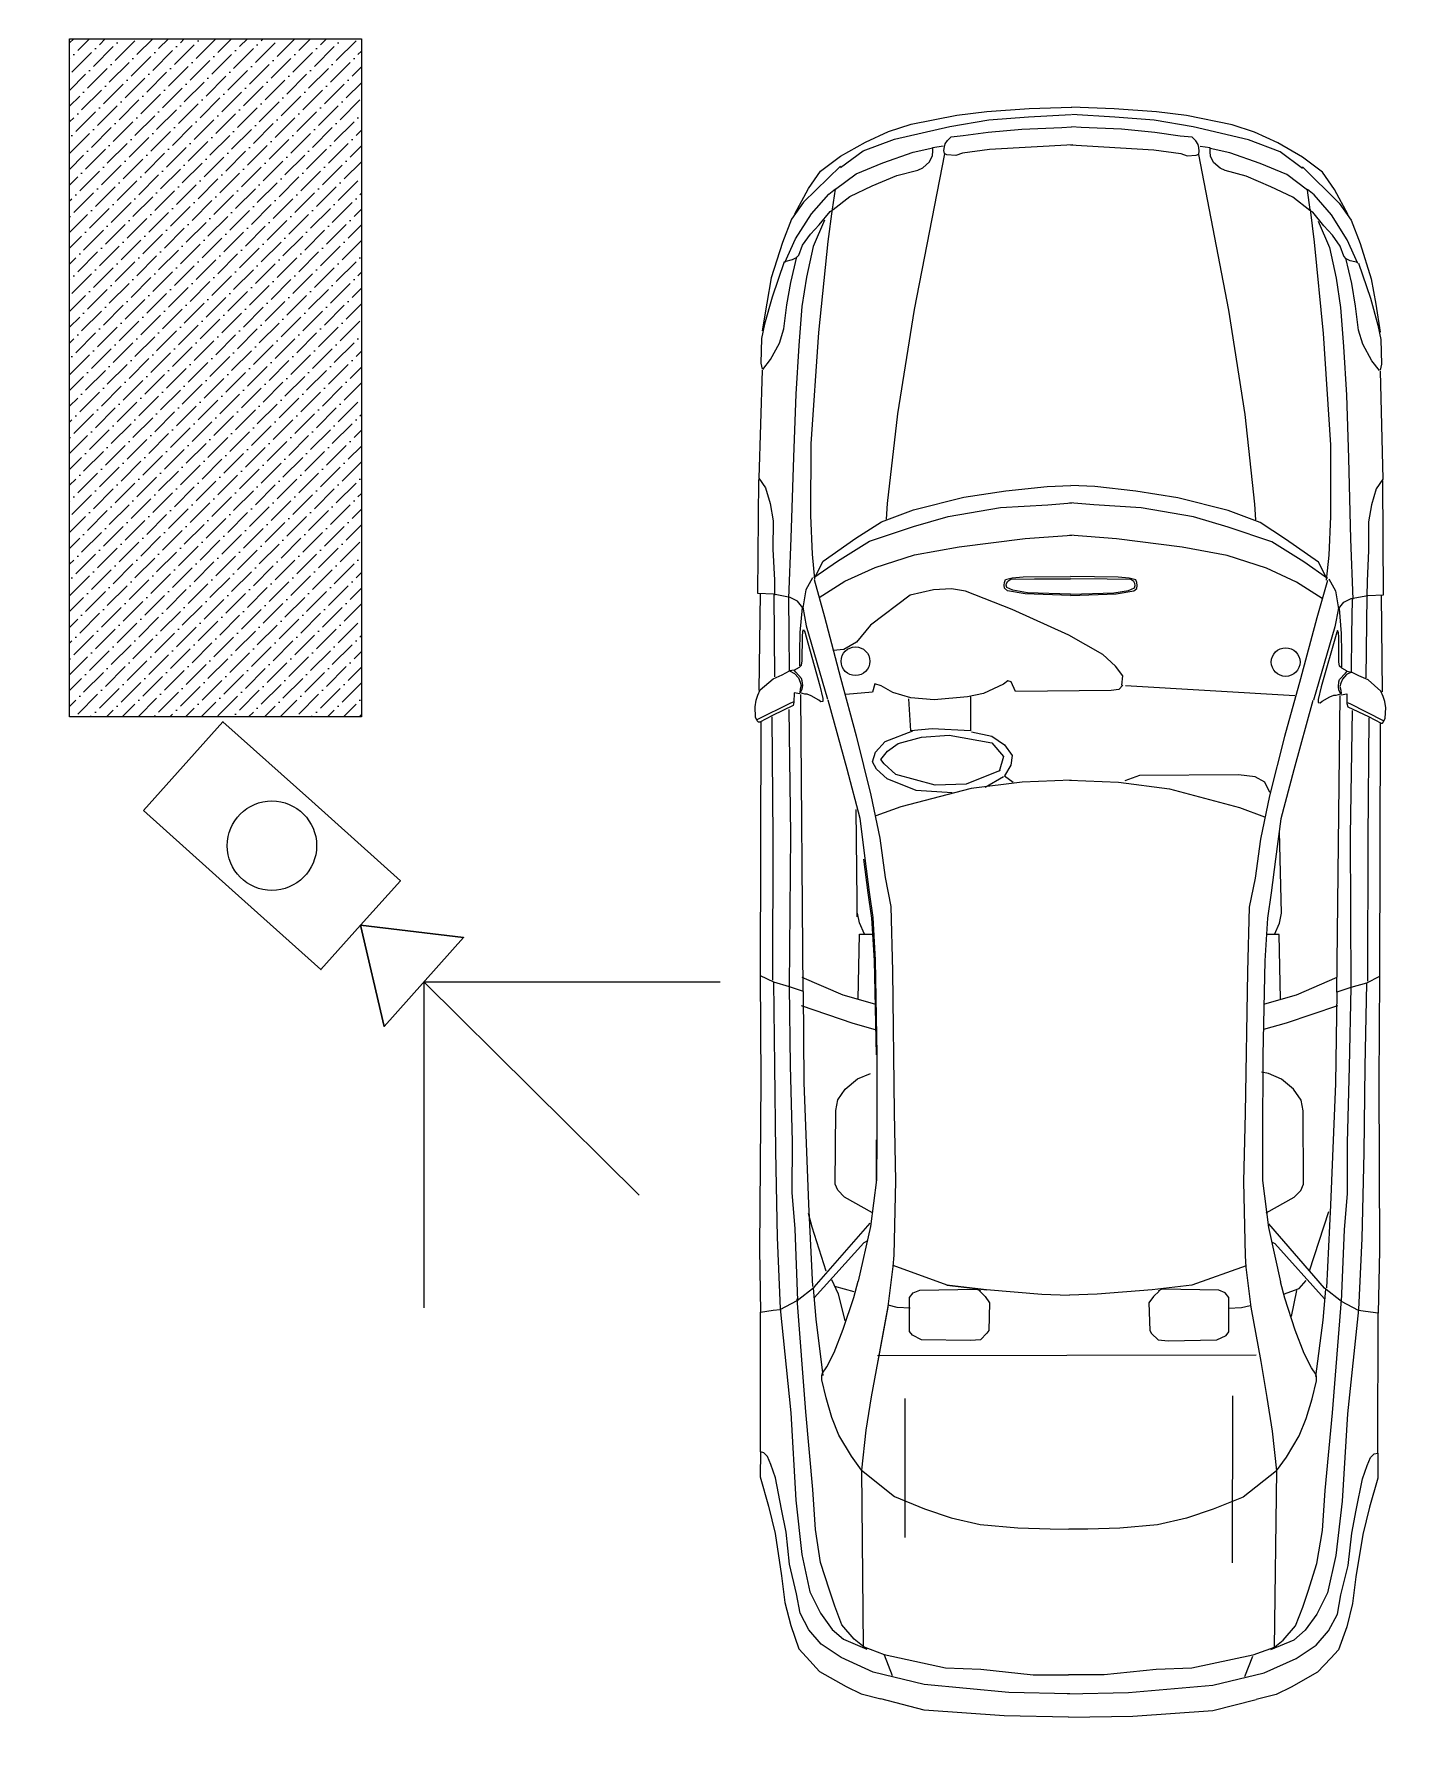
# Model space of a CAD drawing. Header units: millimetres. Extents: x 10193 to 57833, y 9963 to 44360.
# Drawn here: x 26200 to 30108, y 32694 to 37570 of the extents above; entities that cross this region are included whole.
import ezdxf

# ---------------------------------------------------------------- set-up
doc = ezdxf.new("R2010")
doc.units = ezdxf.units.MM
doc.set_wipeout_variables(frame=1)
for name, color, linetype in [('free-dwg.com', 7, 'Continuous'), ('Камеры', 7, 'Continuous'), ('Стены', 7, 'Continuous')]:
    doc.layers.add(name, color=color, linetype=linetype)

# ---------------------------------------------------------------- blocks, each defined once
blk = doc.blocks.new('видеокамера с поворотным устройством')
blk.add_wipeout([(0, 2), (8, 2), (8, -2), (0, -2)])
at = {"color": 0, "lineweight": 20}
blk.add_circle((4, 0), 1.5, dxfattribs=at)
blk.add_wipeout([(8, 0), (10.849, 2), (10.849, -2)])
at = {"color": 0, "lineweight": 30}
blk.add_lwpolyline([(0, -2), (0, 0), (0, 2), (4, 2), (8, 2), (8, 0), (8, -2), (4, -2)], close=True, dxfattribs=at)
blk.add_lwpolyline([(8, 0), (10.849, -2), (10.849, 2), (8, 0)], dxfattribs=at)

msp = doc.modelspace()

# ---------------------------------------------------------------- hatches: boundary and pattern name
at = {"layer": 'Стены'}
h = msp.add_hatch(dxfattribs=at)
h.set_pattern_fill('ANSI32', color=256, scale=10)
h.paths.add_polyline_path([(57833.4, 42702.7), (10593.4, 42702.7), (10593.4, 9962.7), (26833.4, 9962.7), (26833.4, 14962.7), (57833.4, 14962.7)])
h.paths.add_polyline_path([(10713.4, 42582.7), (57713.4, 42582.7), (57713.4, 15082.7), (26713.4, 15082.7), (26713.4, 10082.7), (10713.4, 10082.7)], flags=16)
h.paths.add_polyline_path([(10963.4, 42332.7), (57463.4, 42332.7), (57463.4, 15332.7), (26463.4, 15332.7), (26463.4, 10332.7), (10963.4, 10332.7)], flags=0)
h.paths.add_polyline_path([(57463.4, 42332.7), (10963.4, 42332.7), (10963.4, 10332.7), (26463.4, 10332.7), (26463.4, 15332.7), (57463.4, 15332.7)], flags=0)
h = msp.add_hatch(dxfattribs=at)
h.set_pattern_fill('ANSI36', color=256, scale=10)
h.paths.add_polyline_path([(57713.4, 42582.7), (10713.4, 42582.7), (10713.4, 10082.7), (26713.4, 10082.7), (26713.4, 15082.7), (57713.4, 15082.7)])
h.paths.add_polyline_path([(10963.4, 42332.7), (57463.4, 42332.7), (57463.4, 15332.7), (26463.4, 15332.7), (26463.4, 10332.7), (10963.4, 10332.7)], flags=16)
at = {"layer": 'Стены', "true_color": 0xffffff}
h = msp.add_hatch(dxfattribs=at)
h.set_pattern_fill('ANSI36', scale=10)
h.set_pattern_definition([(45, (-90, 12547.318), (16.83798, 61.73926), [79.375, -15.875, 0, -15.875])])
h.paths.add_polyline_path([(27130, 37557.3), (26300, 37557.3), (26300, 35630), (27130, 35630)])

# ---------------------------------------------------------------- linework, layer by layer
at = {"layer": 'free-dwg.com'}
for p, q in [((28908.2, 37350.6), (29028.9, 37358.9)), ((29028.9, 37358.9), (29149.9, 37363.1)), ((29270.4, 37358.4), (29149.4, 37363.1)), ((29391.1, 37349.6), (29270.4, 37358.4)), ((28629.1, 37293.6), (28693, 37314.7)), ((28646.1, 37272.2), (28803.7, 37308.1)), ((28693, 37314.7), (28823, 37340.1)), ((28803.7, 37308.1), (28914.5, 37327.1)), ((28823, 37340.1), (28908.2, 37350.6)), ((28914.5, 37327.1), (29026.7, 37335.4)), ((29007.9, 37300.5), (29122.1, 37305.4)), ((29026.7, 37335.4), (29148.5, 37342.5)), ((29122.1, 37305.4), (29149.4, 37307)), ((29176.9, 37305.3), (29149.6, 37307)), ((29272.4, 37334.9), (29150.6, 37342.5)), ((29291.1, 37299.9), (29176.9, 37305.3)), ((29384.6, 37326.2), (29272.4, 37334.9)), ((29495.3, 37306.8), (29384.6, 37326.2)), ((29476.2, 37338.8), (29391.1, 37349.6)), ((29606.1, 37313), (29476.2, 37338.8)), ((29652.8, 37270.3), (29495.3, 37306.8)), ((29669.9, 37291.6), (29606.1, 37313)), ((28492.7, 37223.5), (28563, 37263.8)), ((28556.6, 37238.3), (28646.1, 37272.2)), ((28563, 37263.8), (28629.1, 37293.6)), ((28787.8, 37249.7), (28789.6, 37258.2)), ((28789.6, 37258.2), (28796.4, 37268.4)), ((28796.4, 37268.4), (28806.7, 37278.7)), ((28806.7, 37278.7), (28840.8, 37282)), ((28840.8, 37282), (28912.4, 37292.1)), ((28912.4, 37292.1), (29007.9, 37300.5)), ((29152.7, 37255.8), (28915.7, 37242.6)), ((29146.1, 37255.8), (29383.1, 37241.7)), ((29386.6, 37291.2), (29291.1, 37299.9)), ((29458.2, 37280.8), (29386.6, 37291.2)), ((29492.3, 37277.3), (29458.2, 37280.8)), ((29502.5, 37267.1), (29492.3, 37277.3)), ((29509.3, 37256.8), (29502.5, 37267.1)), ((29511, 37248.3), (29509.3, 37256.8)), ((29742.2, 37236), (29652.8, 37270.3)), ((29735.9, 37261.6), (29669.9, 37291.6)), ((29806, 37221), (29735.9, 37261.6)), ((28435.1, 37181), (28492.7, 37223.5)), ((28492.6, 37191.5), (28556.6, 37238.3)), ((28612.7, 37204.9), (28699.1, 37234.9)), ((28699.1, 37234.9), (28755.4, 37247.1)), ((28788, 37229.8), (28701.4, 36787.6)), ((28726.5, 37190.9), (28745.7, 37207.4)), ((28745.7, 37207.4), (28753.9, 37225.2)), ((28753.9, 37225.2), (28755.3, 37237.5)), ((28755.3, 37237.5), (28755.4, 37248.5)), ((28755.4, 37248.5), (28784.2, 37252.6)), ((28786.1, 37239.5), (28787.8, 37249.7)), ((28787.8, 37230.9), (28786.1, 37239.5)), ((28794.6, 37227.5), (28787.8, 37230.9)), ((28820.2, 37225.7), (28794.6, 37227.5)), ((28839, 37232.5), (28820.2, 37225.7)), ((28915.7, 37242.6), (28839, 37232.5)), ((29383.1, 37241.7), (29459.8, 37231.3)), ((29459.8, 37231.3), (29478.5, 37224.5)), ((29478.5, 37224.5), (29504.1, 37226.1)), ((29504.1, 37226.1), (29510.9, 37229.5)), ((29510.7, 37228.4), (29595.7, 36785.9)), ((29510.9, 37229.5), (29512.7, 37238.1)), ((29512.7, 37238.1), (29511, 37248.3)), ((29543.5, 37247), (29514.7, 37251.2)), ((29543.4, 37236), (29543.5, 37247)), ((29544.8, 37223.7), (29543.4, 37236)), ((29599.6, 37233.2), (29543.5, 37245.6)), ((29553, 37205.8), (29544.8, 37223.7)), ((29572.1, 37189.3), (29553, 37205.8)), ((29685.9, 37202.8), (29599.6, 37233.2)), ((29806, 37189), (29742.2, 37236)), ((29863.5, 37178.2), (29806, 37221)), ((28492.2, 37195.4), (28387.6, 37093.3)), ((28400.9, 37132), (28435.1, 37181)), ((28478.2, 37129.7), (28537.3, 37173.5)), ((28537.3, 37173.5), (28612.7, 37204.9)), ((28582.4, 37139.1), (28652.4, 37169.1)), ((28652.4, 37169.1), (28712.7, 37184.1)), ((28712.7, 37184.1), (28726.5, 37190.9)), ((29585.8, 37182.4), (29572.1, 37189.3)), ((29646.1, 37167.2), (29585.8, 37182.4)), ((29716, 37136.9), (29646.1, 37167.2)), ((29761.3, 37171.1), (29685.9, 37202.8)), ((29820.1, 37127.1), (29761.3, 37171.1)), ((29806.5, 37192.9), (29910.6, 37090.4)), ((29897.4, 37129.1), (29863.5, 37178.2)), ((28362.5, 37059.6), (28400.9, 37132)), ((28409.6, 37059.8), (28459, 37116)), ((28459, 37116), (28478.2, 37131.1)), ((28469.9, 37073.4), (28478.2, 37129.7)), ((28471.3, 37072.1), (28519.3, 37109)), ((28519.3, 37109), (28582.4, 37139.1)), ((29779, 37106.6), (29716, 37136.9)), ((29839.3, 37113.3), (29820.1, 37128.5)), ((29828.3, 37070.8), (29820.1, 37127.1)), ((29888.5, 37057), (29839.3, 37113.3)), ((29935.6, 37056.6), (29897.4, 37129.1)), ((28387.6, 37093.3), (28353.5, 37044.4)), ((28364.2, 36988.6), (28409.6, 37059.8)), ((28431.4, 37028.2), (28463, 37066.6)), ((28457.1, 36981.5), (28469.2, 37074.2)), ((28463, 37066.6), (28471.3, 37072.1)), ((29826.9, 37069.5), (29779, 37106.6)), ((29835.1, 37064), (29826.9, 37069.5)), ((29840.7, 36978.8), (29829, 37071.6)), ((29866.5, 37025.5), (29835.1, 37064)), ((29910.6, 37090.4), (29944.6, 37041.3)), ((28353.5, 37044.4), (28327.8, 36978.4)), ((28406.7, 37002.2), (28431.4, 37028.2)), ((28447, 37041.4), (28414.9, 36966.8)), ((29851, 37038.7), (29882.8, 36964)), ((29891.2, 36999.4), (29866.5, 37025.5)), ((29933.6, 36985.6), (29888.5, 37057)), ((29944.6, 37041.3), (29970, 36975.2)), ((28327.8, 36978.4), (28295.6, 36878.2)), ((28333.9, 36921.4), (28364.2, 36988.6)), ((28373.7, 36941.9), (28384.7, 36970.7)), ((28384.7, 36970.7), (28406.7, 37002.2)), ((28414.9, 36966.8), (28395.6, 36879.5)), ((28430.5, 36722.4), (28457.1, 36981.5)), ((29866.3, 36719.7), (29840.7, 36978.8)), ((29882.8, 36964), (29901.8, 36876.6)), ((29913, 36967.8), (29891.2, 36999.4)), ((29924, 36938.9), (29913, 36967.8)), ((29963.7, 36918.3), (29933.6, 36985.6)), ((29970, 36975.2), (30001.8, 36875)), ((28331.9, 36922.9), (28297.7, 36822.8)), ((28333.9, 36924.1), (28355.8, 36929.6)), ((28350.8, 36864.7), (28368, 36937.1)), ((28355.8, 36929.6), (28366.8, 36935.1)), ((28366.8, 36935.1), (28373.7, 36941.9)), ((29930.8, 36932.1), (29924, 36938.9)), ((29946.5, 36861.6), (29929.6, 36934.1)), ((29941.8, 36926.5), (29930.8, 36932.1)), ((29963.7, 36921), (29941.8, 36926.5)), ((29965.6, 36919.8), (29999.5, 36819.6)), ((28295.6, 36878.2), (28282.7, 36805.8)), ((28340.1, 36800.7), (28350.8, 36864.7)), ((28395.6, 36879.5), (28382.6, 36796.4)), ((29901.8, 36876.6), (29914.4, 36793.5)), ((30001.8, 36875), (30014.4, 36802.5)), ((28297.7, 36822.8), (28276.2, 36746.1)), ((29957, 36797.6), (29946.5, 36861.6)), ((29999.5, 36819.6), (30020.7, 36742.8)), ((28282.7, 36805.8), (28269.8, 36727)), ((28331.4, 36732.6), (28340.1, 36800.7)), ((28382.6, 36796.4), (28373.9, 36685.6)), ((28701.4, 36787.6), (28654, 36491.1)), ((29595.7, 36785.9), (29641.9, 36489.2)), ((29914.4, 36793.5), (29922.7, 36682.6)), ((29965.4, 36729.4), (29957, 36797.6)), ((30014.4, 36802.5), (30027, 36723.6)), ((28276.2, 36746.1), (28267.6, 36705.7)), ((28318.6, 36692.1), (28331.4, 36732.6)), ((28408.5, 36406.3), (28430.5, 36722.4)), ((29887.1, 36403.4), (29866.3, 36719.7)), ((29978.1, 36688.9), (29965.4, 36729.4)), ((30020.7, 36742.8), (30029.1, 36702.3)), ((28267.6, 36705.7), (28265.4, 36635.3)), ((28292.9, 36645.2), (28318.6, 36692.1)), ((28373.9, 36685.6), (28365.1, 36547.1)), ((29922.7, 36682.6), (29931, 36544.1)), ((30003.6, 36642), (29978.1, 36688.9)), ((30029.1, 36702.3), (30031.1, 36631.9)), ((28265.4, 36635.3), (28269.6, 36618.3)), ((28271.6, 36617.6), (28292.9, 36645.2)), ((30024.8, 36614.2), (30003.6, 36642)), ((30031.1, 36631.9), (30026.8, 36614.9)), ((28269.4, 36615.5), (28260.3, 36308.5)), ((30027, 36612.1), (30034.9, 36305.1)), ((28365.1, 36547.1), (28358.4, 36368)), ((29931, 36544.1), (29937, 36365)), ((28654, 36491.1), (28624.9, 36236.2)), ((29641.9, 36489.2), (29670, 36234.2)), ((28408.1, 36201.8), (28408.5, 36406.3)), ((29886.7, 36199), (29887.1, 36403.4)), ((28358.4, 36368), (28351.6, 36137.9)), ((29937, 36365), (29943, 36134.8)), ((28257.6, 35980.3), (28260.3, 36304.3)), ((28260.3, 36308.5), (28279.4, 36280.8)), ((28279.4, 36280.8), (28292.1, 36236)), ((28962.9, 36272), (29079.9, 36284.8)), ((29079.9, 36284.8), (29147.5, 36287.2)), ((29215.2, 36284.5), (29147.6, 36287.2)), ((29332.1, 36271.3), (29215.2, 36284.5)), ((30034.9, 36305.1), (30015.7, 36277.5)), ((30036.4, 35976.9), (30034.9, 36300.9)), ((28292.1, 36236), (28300.5, 36187)), ((28624.9, 36236.2), (28622.3, 36192)), ((28700.3, 36217.8), (28843.3, 36254)), ((28843.3, 36254), (28962.9, 36272)), ((28947.2, 36225.2), (29082.4, 36232.7)), ((29082.4, 36232.7), (29150, 36237.8)), ((29212.5, 36232.5), (29144.9, 36237.8)), ((29347.6, 36224.4), (29212.5, 36232.5)), ((29451.7, 36252.8), (29332.1, 36271.3)), ((29594.6, 36216.1), (29451.7, 36252.8)), ((29670, 36234.2), (29672.5, 36190)), ((30002.8, 36232.7), (29994.2, 36183.7)), ((30015.7, 36277.5), (30002.8, 36232.7)), ((28300.5, 36187), (28300.4, 36106)), ((28412.7, 36092.4), (28408.1, 36201.8)), ((28536.4, 36137.5), (28609.2, 36184.2)), ((28609.2, 36184.2), (28700.3, 36217.8)), ((28700.2, 36171), (28799, 36199.4)), ((28799, 36199.4), (28947.2, 36225.2)), ((29495.8, 36198.1), (29347.6, 36224.4)), ((29594.5, 36169.3), (29495.8, 36198.1)), ((29685.5, 36182.1), (29594.6, 36216.1)), ((29758.2, 36135.2), (29685.5, 36182.1)), ((29881.7, 36089.6), (29886.7, 36199)), ((29994.2, 36183.7), (29994, 36102.7)), ((28351.6, 36137.9), (28344.8, 35967.4)), ((28442.7, 36072.6), (28536.4, 36137.5)), ((28575.3, 36129.6), (28700.2, 36171)), ((28830.1, 36113.5), (29017.3, 36136.6)), ((29017.3, 36136.6), (29149.9, 36146.7)), ((29277.3, 36136.1), (29144.7, 36146.7)), ((29464.4, 36112.3), (29277.3, 36136.1)), ((29719.2, 36127.4), (29594.5, 36169.3)), ((29851.6, 36069.9), (29758.2, 36135.2)), ((29943, 36134.8), (29949, 35964.3)), ((28300.4, 36106), (28304.5, 36018.6)), ((28419.7, 36021.1), (28412.7, 36092.4)), ((28484.3, 36072.6), (28575.3, 36129.6)), ((28590.8, 36054.1), (28702.6, 36090.3)), ((28702.6, 36090.3), (28830.1, 36113.5)), ((29591.7, 36088.6), (29464.4, 36112.3)), ((29703.4, 36052), (29591.7, 36088.6)), ((29810, 36070), (29719.2, 36127.4)), ((29874.4, 36018.3), (29881.7, 36089.6)), ((29994, 36102.7), (29989.6, 36015.4)), ((28416.6, 36025.9), (28484.3, 36072.6)), ((28419.2, 36025.8), (28442.7, 36072.6)), ((28504.9, 36015.3), (28590.8, 36054.1)), ((29789.1, 36012.8), (29703.4, 36052)), ((29877.5, 36023), (29810, 36070)), ((29874.9, 36023), (29851.6, 36069.9)), ((28304.5, 36018.6), (28304.4, 35976)), ((28393.9, 35990.7), (28385.3, 35939.6)), ((28413.1, 36024.8), (28393.9, 35990.7)), ((28417.1, 36020.4), (28447.2, 35914.3)), ((28432.1, 35968.6), (28504.9, 36015.3)), ((28756.8, 35990.4), (28690.1, 35975.4)), ((28808.3, 35993.3), (28756.8, 35990.4)), ((28847.7, 35987.2), (28808.3, 35993.3)), ((28980.9, 35935.4), (28847.7, 35987.2)), ((28958, 36003.8), (28958.9, 36012)), ((28958.9, 35995.6), (28958, 36003.8)), ((28958.9, 36012), (28961.7, 36020.2)), ((28967.1, 35988.3), (28958.9, 35995.6)), ((28961.7, 36020.2), (28980.8, 36024.8)), ((28963.4, 36003.8), (28964.4, 36009.3)), ((28965.3, 35997.4), (28963.4, 36003.8)), ((28964.4, 36009.3), (28968, 36015.7)), ((28982.6, 35990.1), (28965.3, 35997.4)), ((29017.2, 35979.9), (28967.1, 35988.3)), ((28968, 36015.7), (28976.3, 36021.1)), ((28976.3, 36021.1), (29043.8, 36021.9)), ((28980.8, 36024.8), (29011.9, 36027.5)), ((29024.5, 35982.7), (28982.6, 35990.1)), ((29011.9, 36027.5), (29146.9, 36029)), ((29043.8, 36021.9), (29146.9, 36022.6)), ((29282.3, 36026.9), (29147.2, 36029)), ((29250.3, 36021.5), (29147.2, 36022.6)), ((29317.9, 36020.5), (29250.3, 36021.5)), ((29269.4, 35982.2), (29311.4, 35989.4)), ((29276.7, 35979.4), (29326.9, 35987.6)), ((29313.3, 36024.1), (29282.3, 36026.9)), ((29311.4, 35989.4), (29328.8, 35996.7)), ((29332.5, 36019.5), (29313.3, 36024.1)), ((29326.1, 36015), (29317.9, 36020.5)), ((29329.7, 36008.6), (29326.1, 36015)), ((29326.9, 35987.6), (29335.1, 35994.9)), ((29328.8, 35996.7), (29330.6, 36003.1)), ((29330.6, 36003.1), (29329.7, 36008.6)), ((29335.2, 36011.3), (29332.5, 36019.5)), ((29335.1, 35994.9), (29336.1, 36003.1)), ((29336.1, 36003.1), (29335.2, 36011.3)), ((29861.8, 35965.8), (29789.1, 36012.8)), ((29877, 36017.6), (29846.5, 35911.6)), ((29881, 36022), (29900.1, 35987.8)), ((29900.1, 35987.8), (29908.5, 35936.6)), ((29989.6, 36015.4), (29989.5, 35972.7)), ((28302.3, 35978.1), (28257.6, 35980.3)), ((28263.7, 35980.3), (28260.5, 35704.3)), ((28349.1, 35969.5), (28302.3, 35978.1)), ((28305.7, 35744), (28303.5, 35977.5)), ((28346.7, 35866.9), (28345.9, 35967.9)), ((28370.4, 35958.8), (28349.1, 35969.5)), ((28385.3, 35939.6), (28370.4, 35958.8)), ((28383.2, 35940.6), (28377, 35869.9)), ((28385.2, 35941.6), (28395.2, 35889)), ((28690.1, 35975.4), (28577.8, 35890.7)), ((29146.8, 35975.1), (29017.2, 35979.9)), ((29146.8, 35978.8), (29024.5, 35982.7)), ((29147.1, 35978.8), (29269.4, 35982.2)), ((29147.1, 35975.1), (29276.7, 35979.4)), ((29908.6, 35938.6), (29898.4, 35886.1)), ((29908.5, 35936.6), (29923.5, 35955.8)), ((29910.6, 35937.6), (29916.5, 35866.9)), ((29923.5, 35955.8), (29944.8, 35966.4)), ((29944.8, 35966.4), (29991.7, 35974.9)), ((29946.8, 35863.8), (29948, 35964.8)), ((29987.3, 35740.8), (29990.4, 35974.3)), ((29991.7, 35974.9), (30036.4, 35976.9)), ((30030.2, 35976.9), (30032.3, 35700.9)), ((28395.2, 35889), (28455.3, 35679.9)), ((28447.2, 35914.3), (28492.3, 35740.9)), ((28577.8, 35890.7), (28538.3, 35842.2)), ((29141.4, 35862.3), (28980.9, 35935.4)), ((29846.5, 35911.6), (29800.8, 35738.3)), ((28347.5, 35760.9), (28346.7, 35866.9)), ((28377, 35869.9), (28375.9, 35814.3)), ((28383.8, 35789.5), (28383.9, 35858.6)), ((28383.9, 35858.6), (28385.1, 35872.7)), ((28385.1, 35872.7), (28387.4, 35878.5)), ((28387.4, 35878.5), (28389.8, 35872.7)), ((28389.8, 35873.9), (28434, 35717.9)), ((28538.3, 35842.2), (28501.9, 35821.1)), ((29238.2, 35807.5), (29141.4, 35862.3)), ((29898.4, 35886.1), (29837.5, 35677.2)), ((29903.8, 35870.9), (29859, 35715.1)), ((29906.1, 35875.6), (29903.8, 35869.8)), ((29908.4, 35869.8), (29906.1, 35875.6)), ((29909.6, 35855.7), (29908.4, 35869.8)), ((29909.5, 35786.5), (29909.6, 35855.7)), ((29916.5, 35866.9), (29917.4, 35811.4)), ((29945.6, 35757.8), (29946.8, 35863.8)), ((28375.9, 35814.3), (28375.8, 35775)), ((28501.9, 35821.1), (28471.6, 35818.1)), ((29274.5, 35774.1), (29238.2, 35807.5)), ((29917.4, 35811.4), (29917.4, 35772)), ((28300.5, 35738.1), (28326.3, 35749.7)), ((28326.3, 35749.7), (28347.4, 35760.2)), ((28360.3, 35762.6), (28347.4, 35760.2)), ((28347.4, 35760.2), (28361.4, 35753.2)), ((28360.3, 35762.6), (28375.5, 35770.7)), ((28365, 35756.7), (28360.3, 35762.6)), ((28361.4, 35753.2), (28373.1, 35740.3)), ((28381.3, 35739.1), (28365, 35756.7)), ((28375.5, 35770.7), (28381.4, 35776.6)), ((28381.4, 35776.6), (28383.8, 35789.5)), ((29295.7, 35746.7), (29274.5, 35774.1)), ((29292.6, 35719.4), (29295.7, 35746.7)), ((29911.8, 35773.6), (29909.5, 35786.5)), ((29911.7, 35736.1), (29928.1, 35753.7)), ((29917.6, 35767.8), (29911.8, 35773.6)), ((29932.8, 35759.5), (29917.6, 35767.8)), ((29931.6, 35750.2), (29919.9, 35737.3)), ((29928.1, 35753.7), (29932.8, 35759.5)), ((29945.7, 35757.2), (29931.6, 35750.2)), ((29932.8, 35759.5), (29945.7, 35757.2)), ((29966.8, 35746.6), (29945.7, 35757.2)), ((29992.5, 35734.8), (29966.8, 35746.6)), ((28257.1, 35691.3), (28264.1, 35706.5)), ((28264.1, 35706.5), (28300.5, 35738.1)), ((28360.2, 35698.1), (28360.1, 35671.1)), ((28376.5, 35695.7), (28360.2, 35698.1)), ((28373.1, 35740.3), (28377.8, 35728.5)), ((28377.7, 35708.6), (28376.6, 35699.2)), ((28376.6, 35699.2), (28377.7, 35696.9)), ((28380.1, 35719.1), (28377.7, 35708.6)), ((28377.7, 35698.1), (28383.6, 35708.6)), ((28390.6, 35694.5), (28377.7, 35698.1)), ((28377.8, 35728.5), (28380.1, 35719.1)), ((28386.1, 34849.7), (28379.8, 35693.5)), ((28383.6, 35732), (28381.3, 35739.1)), ((28384.8, 35719.1), (28383.6, 35732)), ((28383.6, 35708.6), (28384.8, 35719.1)), ((28397.6, 35694.5), (28390.6, 35694.5)), ((28409.3, 35689.8), (28397.6, 35694.5)), ((28434, 35717.9), (28442.1, 35681.5)), ((28492.3, 35740.9), (28537.3, 35575.8)), ((28583.5, 35699.6), (28507.8, 35693.7)), ((28589.6, 35723.8), (28583.5, 35699.6)), ((28607.8, 35717.7), (28589.6, 35723.8)), ((28641.1, 35699.5), (28607.8, 35717.7)), ((28692.6, 35684.2), (28641.1, 35699.5)), ((28898.6, 35695.9), (28853.2, 35686.9)), ((28956.3, 35723.1), (28898.6, 35695.9)), ((28968.4, 35732.2), (28956.3, 35723.1)), ((28977.5, 35729.2), (28968.4, 35732.2)), ((28989.6, 35701.8), (28977.5, 35729.2)), ((29262.3, 35704.3), (28989.6, 35701.8)), ((29283.5, 35707.3), (29262.3, 35704.3)), ((29295.6, 35719.4), (29283.5, 35707.3)), ((29784.1, 35690), (29303, 35717.6)), ((29800.8, 35738.3), (29755, 35573.5)), ((29859, 35715.1), (29850.7, 35678.8)), ((29902.2, 35691.6), (29915.1, 35695.1)), ((29908.1, 35716.2), (29909.3, 35729.1)), ((29909.3, 35705.7), (29908.1, 35716.2)), ((29909.3, 35729.1), (29911.7, 35736.1)), ((29915.1, 35695.1), (29909.3, 35705.7)), ((29915.2, 35725.6), (29912.8, 35716.2)), ((29912.8, 35716.2), (29915.2, 35705.6)), ((29916.3, 35696.3), (29915.1, 35693.9)), ((29919.9, 35737.3), (29915.2, 35725.6)), ((29915.2, 35705.6), (29916.3, 35696.3)), ((29916.3, 35692.7), (29932.7, 35695.1)), ((29932.7, 35695.1), (29932.6, 35668.1)), ((30028.7, 35703.1), (29992.5, 35734.8)), ((30035.7, 35687.8), (30028.7, 35703.1)), ((28250, 35658.4), (28252.4, 35677.2)), ((28251.1, 35629.1), (28250, 35658.4)), ((28252.4, 35677.2), (28257.1, 35691.3)), ((28255.8, 35622.1), (28350.7, 35670)), ((28357.7, 35661.8), (28299.1, 35633.7)), ((28345.3, 35651.1), (28349.9, 35295.5)), ((28350.7, 35670), (28358.9, 35672.3)), ((28360.1, 35671.1), (28357.7, 35661.8)), ((28430.4, 35676.9), (28409.3, 35689.8)), ((28436.2, 35672.2), (28430.4, 35676.9)), ((28442.1, 35673.3), (28436.2, 35672.2)), ((28442.1, 35681.5), (28442.1, 35673.3)), ((28456.8, 35678.6), (28510.3, 35481.6)), ((28692.4, 35590.2), (28686.5, 35681.2)), ((28759.2, 35678), (28692.6, 35684.2)), ((28853.2, 35686.9), (28759.2, 35678)), ((28862.3, 35686.9), (28862.1, 35589.9)), ((29836, 35676), (29781.8, 35479.2)), ((29850.7, 35678.8), (29850.7, 35670.6)), ((29850.7, 35670.6), (29856.5, 35669.4)), ((29856.5, 35669.4), (29862.4, 35674.1)), ((29862.4, 35674.1), (29883.5, 35687)), ((29883.5, 35687), (29895.2, 35691.6)), ((29895.2, 35691.6), (29902.2, 35691.6)), ((29903.5, 34846.8), (29913, 35690.5)), ((29932.6, 35668.1), (29935, 35658.7)), ((29942, 35666.9), (29933.8, 35669.3)), ((29935, 35658.7), (29993.5, 35630.5)), ((29947.4, 35648), (29941.4, 35292.5)), ((30036.8, 35618.7), (29942, 35666.9)), ((30040.4, 35673.8), (30035.7, 35687.8)), ((30042.7, 35655), (30040.4, 35673.8)), ((30041.5, 35625.7), (30042.7, 35655)), ((28255.8, 35618.6), (28251.1, 35629.1)), ((28259.3, 35615.1), (28255.8, 35618.6)), ((28262.8, 35615.1), (28259.3, 35615.1)), ((28299.1, 35633.7), (28262.8, 35615.1)), ((28265.7, 35616.8), (28264.3, 34895)), ((28297.5, 35630), (28299.5, 35287.7)), ((28753, 35596.1), (28692.4, 35590.2)), ((28862.1, 35589.9), (28753, 35596.1)), ((29995.1, 35626.7), (29991.8, 35284.4)), ((29993.5, 35630.5), (30029.7, 35611.7)), ((30026.9, 35613.4), (30025.5, 34891.7)), ((30029.7, 35611.7), (30033.3, 35611.6)), ((30033.3, 35611.6), (30036.8, 35615.2)), ((30036.8, 35615.2), (30041.5, 35625.7)), ((28537.3, 35575.8), (28579.1, 35407.4)), ((28592.3, 35529.7), (28619.6, 35560)), ((28619.6, 35560), (28698.5, 35590.2)), ((28625.6, 35532.7), (28656, 35553.9)), ((28656, 35553.9), (28722.7, 35571.9)), ((28722.7, 35571.9), (28801.5, 35577.8)), ((28801.5, 35577.8), (28922.6, 35556.4)), ((28865.1, 35586.8), (28922.6, 35574.6)), ((28922.6, 35574.6), (28959, 35550.2)), ((28922.6, 35556.4), (28955.9, 35516.9)), ((28959, 35550.2), (28980.1, 35519.9)), ((29755, 35573.5), (29712.7, 35405.3)), ((28583.1, 35502.4), (28592.3, 35529.7)), ((28595.2, 35481.2), (28583.1, 35502.4)), ((28607.4, 35508.5), (28625.6, 35532.7)), ((28616.5, 35496.3), (28607.4, 35508.5)), ((28955.9, 35516.9), (28943.7, 35474.5)), ((28980.1, 35519.9), (28977, 35492.6)), ((28510.3, 35481.6), (28547, 35341.9)), ((28625.5, 35453.8), (28595.2, 35481.2)), ((28649.7, 35465.9), (28616.5, 35496.3)), ((28707.2, 35420.3), (28625.5, 35453.8)), ((28761.8, 35435.4), (28649.7, 35465.9)), ((28946.7, 35477.5), (28849.7, 35438.2)), ((28955.8, 35459.3), (28904.2, 35429)), ((28977, 35492.6), (28958.8, 35462.3)), ((28958.8, 35462.3), (28983, 35444)), ((29342.7, 35462.9), (29301.2, 35448.1)), ((29624.5, 35465.3), (29342.7, 35462.9)), ((29672, 35459.3), (29624.5, 35465.3)), ((29698.6, 35444.4), (29672, 35459.3)), ((29781.8, 35479.2), (29744.5, 35339.6)), ((28579.1, 35407.4), (28604, 35284.5)), ((28864.2, 35426.4), (28664.3, 35374.1)), ((28810.2, 35414.1), (28707.2, 35420.3)), ((28849.7, 35438.2), (28761.8, 35435.4)), ((29008.8, 35444.5), (28864.2, 35426.4)), ((29148.2, 35449.5), (29008.8, 35444.5)), ((29143.7, 35449.5), (29283.1, 35444)), ((29283.1, 35444), (29427.6, 35425.3)), ((29427.6, 35425.3), (29627.4, 35372.3)), ((29712.7, 35405.3), (29687.2, 35282.4)), ((29713.4, 35414.7), (29698.6, 35444.4)), ((28536.1, 35366.8), (28539.2, 35107.8)), ((28664.3, 35374.1), (28593.2, 35348)), ((29627.4, 35372.3), (29698.3, 35345.8)), ((28547, 35341.9), (28561.9, 35227.4)), ((29744.5, 35339.6), (29729.2, 35225.1)), ((29746.3, 35071.3), (29740.8, 35303.7)), ((28299.5, 35287.7), (28298.7, 34881.7)), ((28349.9, 35295.5), (28346.4, 34863.1)), ((28604, 35284.5), (28619, 35173.4)), ((29687.2, 35282.4), (29671.9, 35171.4)), ((29941.4, 35292.5), (29943.2, 34860)), ((29991.8, 35284.4), (29991, 34878.5)), ((28558.1, 35225.7), (28570, 35129.8)), ((28561.9, 35227.4), (28573.5, 35131.4)), ((29729.2, 35225.1), (29717.2, 35129.2)), ((28619, 35173.4), (28635.9, 35091.1)), ((29671.9, 35171.4), (29654.6, 35089.1)), ((28570, 35129.8), (28580.9, 35057.6)), ((28573.5, 35131.4), (28584.2, 35059.2)), ((29717.2, 35129.2), (29706.2, 35057.1)), ((28539.2, 35107.8), (28539.1, 35061)), ((28546.8, 35043.9), (28540.8, 35071.9)), ((28635.9, 35091.1), (28640.5, 34906.5)), ((29654.6, 35089.1), (29649.3, 34904.6)), ((29740.3, 35043.3), (29746.3, 35071.3)), ((28543, 34827.5), (28546.8, 35011.8)), ((28560.8, 35011.9), (28546.8, 35043.9)), ((28546.8, 35011.8), (28582.9, 35011.9)), ((28580.9, 35057.6), (28588.4, 34937)), ((28584.2, 35059.2), (28591.4, 34938.6)), ((29706.2, 35057.1), (29698.6, 34936.5)), ((29740.2, 35011.3), (29704.2, 35011.3)), ((29726.2, 35011.3), (29740.3, 35043.3)), ((29743.9, 34826.9), (29740.2, 35011.3)), ((28588.4, 34937), (28593.6, 34668.8)), ((28591.4, 34938.6), (28595.8, 34670.4)), ((29698.6, 34936.5), (29693.1, 34668.3)), ((28264.3, 34895), (28301.4, 34876.4)), ((28264.3, 34895), (28265.8, 34596)), ((28301.4, 34876.4), (28346.4, 34863.1)), ((28301.4, 34876.4), (28304.9, 34637.7)), ((28382.8, 34889.5), (28499, 34839.5)), ((28640.5, 34906.5), (28644.6, 34505.4)), ((29649.3, 34904.6), (29643.6, 34503.5)), ((29904.1, 34888.7), (29787.9, 34838.9)), ((29988.3, 34873.2), (29943.2, 34860)), ((29988.3, 34873.2), (29983.9, 34634.5)), ((30025.5, 34891.7), (29988.3, 34873.2)), ((30025.5, 34891.7), (30022.8, 34592.6)), ((28346.4, 34863.1), (28386.1, 34849.7)), ((28346.4, 34863.1), (28349.4, 34637.6)), ((28386.1, 34849.5), (28388.4, 34590.2)), ((28499, 34839.5), (28589, 34813.6)), ((29787.9, 34838.9), (29697.8, 34813)), ((29903.5, 34846.6), (29900.2, 34587.3)), ((29943.2, 34860), (29903.5, 34846.8)), ((29943.2, 34860), (29939.3, 34634.6)), ((28380.9, 34809.3), (28527.1, 34759.4)), ((29905.9, 34808.6), (29759.7, 34758.8)), ((28527.1, 34759.4), (28591.1, 34741.4)), ((29759.7, 34758.8), (29695.7, 34740.9)), ((28595.8, 34670.4), (28595.3, 34429.2)), ((28304.9, 34637.7), (28307.2, 34395.1)), ((28349.4, 34637.6), (28354.6, 34422.9)), ((29693.1, 34668.3), (29692.7, 34427.1)), ((29939.3, 34634.6), (29933.4, 34419.9)), ((29983.9, 34634.5), (29980.7, 34391.9)), ((28265.8, 34596), (28262.1, 34116.3)), ((28388.4, 34590.2), (28401.6, 34244.3)), ((28505.8, 34571.8), (28540.6, 34600.8)), ((28540.6, 34600.8), (28577.4, 34616.4)), ((29709.3, 34615.8), (29689.9, 34619.7)), ((29746, 34600.3), (29709.3, 34615.8)), ((29780.8, 34571.1), (29746, 34600.3)), ((29900.2, 34587.3), (29885.6, 34241.5)), ((30022.8, 34592.6), (30024.7, 34112.9)), ((28478.8, 34510.9), (28484.6, 34540.7)), ((28484.6, 34540.7), (28505.8, 34571.8)), ((29802, 34540.1), (29780.8, 34571.1)), ((29807.8, 34510.2), (29802, 34540.1)), ((28477.1, 34301.6), (28478.8, 34510.9)), ((28644.6, 34505.4), (28649.2, 34311)), ((29643.6, 34503.5), (29638.4, 34309.1)), ((29809.3, 34301), (29807.8, 34510.2)), ((28593.8, 34427.6), (28593.9, 34312)), ((28595.3, 34429.2), (28595.1, 34313.5)), ((29692.7, 34427.1), (29692.4, 34311.4)), ((28307.2, 34395.1), (28312.3, 34149.7)), ((28354.6, 34422.9), (28354.3, 34277.9)), ((29933.4, 34419.9), (29933.1, 34274.9)), ((29980.7, 34391.9), (29974.6, 34146.5)), ((28484.8, 34284.2), (28477.1, 34301.6)), ((28504.2, 34264.9), (28484.8, 34284.2)), ((28595.1, 34313.5), (28577.6, 34180.7)), ((28649.2, 34311), (28643.9, 34099.4)), ((29638.4, 34309.1), (29642.9, 34097.4)), ((29692.4, 34311.4), (29709.4, 34178.5)), ((29782.1, 34264.2), (29801.5, 34283.6)), ((29801.5, 34283.6), (29809.3, 34301)), ((28354.3, 34277.9), (28362.5, 34174.7)), ((28401.6, 34244.3), (28412.3, 34010.1)), ((28583.6, 34220.4), (28504.2, 34264.9)), ((29702.7, 34219.8), (29782.1, 34264.2)), ((29885.6, 34241.5), (29874.1, 34007.2)), ((29933.1, 34274.9), (29924.5, 34171.7)), ((28411.9, 34179.5), (28401.3, 34217.8)), ((28417.2, 34008.6), (28577, 34190.6)), ((29869.2, 34005.8), (29710.1, 34188.4)), ((29826.2, 34054.9), (29880.7, 34223.4)), ((28312.3, 34149.7), (28320.9, 33948)), ((28362.5, 34174.7), (28370.4, 33971.1)), ((28452, 34053.9), (28411.9, 34179.5)), ((28559.1, 34134.9), (28417.1, 33978.2)), ((28577.6, 34180.7), (28542.9, 34025.7)), ((28569.3, 34140), (28559.1, 34134.9)), ((29709.4, 34178.5), (29743.5, 34023.4)), ((29717.6, 34137.8), (29727.7, 34132.7)), ((29924.5, 34171.7), (29915.8, 33968.1)), ((29974.6, 34146.5), (29965.2, 33944.8)), ((28262.1, 34116.3), (28265.2, 33937.9)), ((28643.9, 34099.4), (28641.3, 34067.4)), ((29642.9, 34097.4), (29645.3, 34065.4)), ((29727.7, 34132.7), (29869.1, 33975.4)), ((30024.7, 34112.9), (30020.9, 33934.6)), ((28641.3, 34067.4), (28627.2, 33953.7)), ((28640.8, 34070.8), (28795.1, 34015.5)), ((29645.8, 34068.8), (29491.3, 34014.1)), ((29645.3, 34065.4), (29658.9, 33951.7)), ((28369, 33970.7), (28417.2, 34008.6)), ((28414.6, 34006), (28422.1, 33917.4)), ((28466.9, 34030.5), (28485.9, 33990)), ((28475.3, 34011.3), (28530.6, 33996.3)), ((28485.9, 33990), (28504.9, 33913.4)), ((28530.7, 33979.6), (28542.9, 34025.7)), ((28688.9, 33979.5), (28699.4, 33992.6)), ((28699.4, 33992.6), (28717.7, 34000.4)), ((28717.7, 34000.4), (28879.9, 34003.2)), ((28794.7, 34014.5), (28907.3, 34001.5)), ((28795.1, 34015.5), (28907.6, 34002.2)), ((28879.9, 34003.2), (28890.4, 33998)), ((28887.7, 33998), (28903.4, 33982.3)), ((28907.6, 34002.2), (29064.5, 33988.8)), ((29064.5, 33988.8), (29143, 33986)), ((29221.8, 33988.5), (29143.3, 33986)), ((29378.8, 34001.2), (29221.8, 33988.5)), ((29491.3, 34014.1), (29378.8, 34001.2)), ((29398.3, 33997.7), (29382.6, 33982)), ((29406.2, 34002.9), (29395.7, 33997.7)), ((29568.4, 34000), (29406.2, 34002.9)), ((29586.6, 33992.1), (29568.4, 34000)), ((29597.1, 33979), (29586.6, 33992.1)), ((29755.6, 33977.2), (29743.5, 34023.4)), ((29752.6, 33989.2), (29797.1, 34004.6)), ((29789.4, 33998.8), (29773.7, 33925.3)), ((29797.1, 34004.6), (29816.5, 34027.8)), ((29871.7, 34003.2), (29863.9, 33914.6)), ((29917.2, 33967.7), (29869.2, 34005.8)), ((28265.2, 33937.9), (28300.6, 33942.9)), ((28300.6, 33942.9), (28320.9, 33945.4)), ((28320.9, 33945.4), (28369, 33970.7)), ((28320.9, 33948), (28350.7, 33651.5)), ((28393.7, 33654), (28369, 33975.7)), ((28500.3, 33889), (28530.7, 33979.6)), ((28627.2, 33953.7), (28598.3, 33799.6)), ((28627.1, 33952.2), (28598.6, 33798.1)), ((28653.5, 33951.2), (28628.3, 33957)), ((28690.3, 33949.3), (28653.5, 33951.2)), ((28689, 33882.6), (28688.9, 33979.5)), ((28903.4, 33982.3), (28916.5, 33964)), ((28916.5, 33964), (28914, 33885.4)), ((29382.6, 33982), (29369.5, 33963.7)), ((29369.5, 33963.7), (29371.9, 33885.2)), ((29595.7, 33948.8), (29632.5, 33950.7)), ((29596.9, 33882.1), (29597.1, 33979)), ((29632.5, 33950.7), (29657.7, 33956.5)), ((29658.9, 33951.7), (29687.3, 33797.5)), ((29785.6, 33886.5), (29755.6, 33977.2)), ((29891.3, 33651.1), (29917.2, 33972.7)), ((29965.2, 33942.3), (29917.2, 33967.7)), ((29965.2, 33944.8), (29934.3, 33648.5)), ((29985.5, 33939.7), (29965.2, 33942.3)), ((30020.9, 33934.6), (29985.5, 33939.7)), ((28264.4, 33540.3), (28265.2, 33937.9)), ((28422.1, 33917.4), (28442, 33757.7)), ((29863.9, 33914.6), (29843.4, 33755.1)), ((30020.1, 33536.9), (30020.9, 33934.6)), ((28474.5, 33822.5), (28500.3, 33889)), ((28696.9, 33872.1), (28689, 33882.6)), ((28723.1, 33859.1), (28696.9, 33872.1)), ((28861.7, 33856.6), (28723.1, 33859.1)), ((28890.5, 33859.2), (28861.7, 33856.6)), ((28908.8, 33877.6), (28890.5, 33859.2)), ((28914, 33885.4), (28908.8, 33877.6)), ((29371.9, 33885.2), (29377.2, 33877.3)), ((29377.2, 33877.3), (29395.4, 33859)), ((29395.4, 33859), (29424.2, 33856.3)), ((29424.2, 33856.3), (29562.8, 33858.6)), ((29562.8, 33858.6), (29589, 33871.7)), ((29589, 33871.7), (29596.9, 33882.1)), ((29811.1, 33820), (29785.6, 33886.5)), ((28453.3, 33781.8), (28474.5, 33822.5)), ((28598.3, 33799.6), (28579.9, 33696.9)), ((28597.4, 33814.1), (29674.6, 33816.1)), ((29687.3, 33797.5), (29705.2, 33694.7)), ((29832.2, 33779.1), (29811.1, 33820)), ((28439.6, 33757.6), (28441.2, 33763.7)), ((28439.6, 33745.5), (28439.6, 33757.6)), ((28451.6, 33694.1), (28439.6, 33745.5)), ((28441.2, 33763.7), (28453.3, 33781.8)), ((29844.2, 33761), (29832.2, 33779.1)), ((29845.7, 33754.9), (29844.2, 33761)), ((29845.7, 33742.8), (29845.7, 33754.9)), ((28579.9, 33696.9), (28564.7, 33601.7)), ((29607.3, 33700.2), (29606.4, 33224.6)), ((29705.2, 33694.7), (29720.1, 33599.5)), ((29833.5, 33691.5), (29845.7, 33742.8)), ((28350.7, 33651.5), (28365.4, 33403.3)), ((28413.5, 33433.6), (28393.7, 33654)), ((28468.1, 33638.2), (28451.6, 33694.1)), ((28675.7, 33692.6), (28675, 33297.1)), ((29816.8, 33635.6), (29833.5, 33691.5)), ((29870.6, 33430.8), (29891.3, 33651.1)), ((29934.3, 33648.5), (29918.6, 33400.3)), ((28487.6, 33588.3), (28468.1, 33638.2)), ((28564.7, 33601.7), (28552.4, 33488.4)), ((29720.1, 33599.5), (29732, 33486.1)), ((29797.1, 33585.8), (29816.8, 33635.6)), ((28523.8, 33527.8), (28487.6, 33588.3)), ((29760.8, 33525.4), (29797.1, 33585.8)), ((28264.4, 33540.3), (28264.2, 33469.2)), ((28274.6, 33537.7), (28264.4, 33540.3)), ((28284.7, 33527.6), (28274.6, 33537.7)), ((28294.7, 33504.7), (28284.7, 33527.6)), ((28307.3, 33466.7), (28294.7, 33504.7)), ((28552.4, 33488.4), (28523.8, 33527.8)), ((29732, 33486.1), (29760.8, 33525.4)), ((29977, 33463.5), (29989.7, 33501.5)), ((29989.7, 33501.5), (29999.8, 33524.3)), ((29999.8, 33524.3), (30010, 33534.4)), ((30010, 33534.4), (30020.1, 33536.9)), ((30020.1, 33536.9), (30020, 33465.8)), ((28264.2, 33469.2), (28287.7, 33386.5)), ((28324.9, 33378), (28307.3, 33466.7)), ((28552.4, 33488.4), (28557.1, 32987)), ((28552.4, 33488.4), (28646.3, 33413.7)), ((29732, 33486.1), (29637.7, 33411.8)), ((29732, 33486.1), (29725.4, 32984.8)), ((29959.1, 33374.9), (29977, 33463.5)), ((30020, 33465.8), (29996.3, 33383.2)), ((28365.4, 33403.3), (28382.8, 33248.7)), ((28420.9, 33319.6), (28413.5, 33433.6)), ((28646.3, 33413.7), (28731.6, 33378.8)), ((29637.7, 33411.8), (29552.4, 33377.2)), ((29862.8, 33316.8), (29870.6, 33430.8)), ((28287.7, 33386.5), (28306.4, 33308.6)), ((28337.4, 33312.1), (28324.9, 33378)), ((28731.6, 33378.8), (28807.3, 33353.3)), ((28807.3, 33353.3), (28889.4, 33334.2)), ((29552.4, 33377.2), (29476.5, 33352.1)), ((29918.6, 33400.3), (29900.6, 33245.8)), ((29946.3, 33309.1), (29959.1, 33374.9)), ((29996.3, 33383.2), (29977.3, 33305.4)), ((28306.4, 33308.6), (28325, 33188.2)), ((28347.3, 33220.9), (28337.4, 33312.1)), ((28435.9, 33225.8), (28420.9, 33319.6)), ((28889.4, 33334.2), (28996.8, 33324.5)), ((28996.8, 33324.5), (29088.4, 33321.2)), ((29088.4, 33321.2), (29141.9, 33321.1)), ((29195.3, 33321), (29141.9, 33321.1)), ((29286.9, 33324), (29195.3, 33321)), ((29394.3, 33333.2), (29286.9, 33324)), ((29476.5, 33352.1), (29394.3, 33333.2)), ((29847.4, 33223.1), (29862.8, 33316.8)), ((29936, 33217.9), (29946.3, 33309.1)), ((29977.3, 33305.4), (29958.2, 33185)), ((28367.4, 33137.3), (28347.3, 33220.9)), ((28382.8, 33248.7), (28405.4, 33142.3)), ((28461.1, 33147.3), (28435.9, 33225.8)), ((29822, 33144.6), (29847.4, 33223.1)), ((29900.6, 33245.8), (29877.6, 33139.5)), ((29915.6, 33134.3), (29936, 33217.9)), ((28325, 33188.2), (28334.3, 33112.6)), ((29958.2, 33185), (29948.6, 33109.5)), ((28334.3, 33112.6), (28350.7, 33046.5)), ((28377.2, 33082.2), (28367.4, 33137.3)), ((28405.4, 33142.3), (28435.6, 33081.5)), ((28476.2, 33101.6), (28461.1, 33147.3)), ((29806.7, 33099.1), (29822, 33144.6)), ((29877.6, 33139.5), (29847.1, 33078.7)), ((29905.6, 33079.3), (29915.6, 33134.3)), ((29948.6, 33109.5), (29932, 33043.5)), ((28402.4, 33034.8), (28377.2, 33082.2)), ((28435.6, 33081.5), (28468.5, 33035.8)), ((28496.3, 33048.4), (28476.2, 33101.6)), ((29786.3, 33045.9), (29806.7, 33099.1)), ((29847.1, 33078.7), (29814.2, 33033.2)), ((29880.3, 33031.9), (29905.6, 33079.3)), ((28350.7, 33046.5), (28374.1, 32980.4)), ((28437, 32993.6), (28402.4, 33034.8)), ((28468.5, 33035.8), (28501.3, 33007.9)), ((28531.7, 33007.8), (28496.3, 33048.4)), ((29750.8, 33005.5), (29786.3, 33045.9)), ((29814.2, 33033.2), (29781.2, 33005.4)), ((29845.4, 32990.9), (29880.3, 33031.9)), ((29932, 33043.5), (29908.3, 32977.4)), ((28374.1, 32980.4), (28395.3, 32956.7)), ((28493.8, 32955.5), (28437, 32993.6)), ((28501.3, 33007.9), (28567, 32979.9)), ((28559.5, 32985), (28531.7, 33007.8)), ((28557.1, 32987), (28617, 32964.8)), ((28617, 32964.8), (28790.7, 32926.5)), ((29665.3, 32962.8), (29491.5, 32925.2)), ((29725.4, 32984.8), (29665.3, 32962.8)), ((29781.2, 33005.4), (29715.4, 32977.7)), ((29723, 32982.7), (29750.8, 33005.5)), ((29788.5, 32953.1), (29845.4, 32990.9)), ((29908.3, 32977.4), (29887, 32953.9)), ((28395.3, 32956.7), (28433, 32916.5)), ((28433, 32916.5), (28508.3, 32873.9)), ((28585.4, 32914.3), (28493.8, 32955.5)), ((28730.6, 32879.2), (28585.4, 32914.3)), ((28640.3, 32903.8), (28617.6, 32962.1)), ((28790.7, 32926.5), (28891.8, 32923.2)), ((28891.8, 32923.2), (29040.2, 32907.1)), ((29390.4, 32922.2), (29241.9, 32906.7)), ((29491.5, 32925.2), (29390.4, 32922.2)), ((29641.8, 32901.8), (29664.7, 32960)), ((29696.8, 32912.1), (29788.5, 32953.1)), ((29887, 32953.9), (29849.2, 32913.8)), ((28508.3, 32873.9), (28550.8, 32852.6)), ((28970.6, 32856.6), (28730.6, 32879.2)), ((29040.2, 32907.1), (29141.1, 32906.9)), ((29241.9, 32906.7), (29141.1, 32906.9)), ((29311.3, 32856), (29551.4, 32877.6)), ((29551.4, 32877.6), (29696.8, 32912.1)), ((29773.7, 32871.5), (29731.2, 32850.3)), ((29849.2, 32913.8), (29773.7, 32871.5)), ((28550.8, 32852.6), (28607.3, 32838.3)), ((28730.5, 32806.5), (28607.3, 32838.3)), ((29144.4, 32853.1), (28970.6, 32856.6)), ((29137.5, 32853.1), (29311.3, 32856)), ((29551.3, 32804.9), (29674.5, 32836.3)), ((29731.2, 32850.3), (29674.5, 32836.3)), ((28957.9, 32790.2), (28730.5, 32806.5)), ((29141.1, 32786.7), (28957.9, 32790.2)), ((29140.6, 32786.7), (29323.8, 32789.5)), ((29323.8, 32789.5), (29551.3, 32804.9))]:
    msp.add_line(p, q, dxfattribs=at)
for centre in [(28534.9, 35787.9), (29758.3, 35785.5)]:
    msp.add_circle(centre, 40.8, dxfattribs=at)
at = {"layer": 'Стены'}
msp.add_lwpolyline([(26300, 35630), (26300, 37557.3), (27130, 37557.3), (27130, 35630), (26300, 35630)], dxfattribs=at)

# ---------------------------------------------------------------- next in the draw order: block references
at = {"layer": 'Камеры', "color": 242, "true_color": 0xcd2027, "xscale": 84.73870062199374, "yscale": 84.73870062199374, "zscale": 84.73870062199374, "rotation": 318.1216509861391}
msp.add_blockref('видеокамера с поворотным устройством', (26623.1, 35489.9), dxfattribs=at)

# ---------------------------------------------------------------- next in the draw order: linework, layer by layer
at = {"layer": 'Камеры', "color": 242, "true_color": 0xcd2027}
for q in [(27307.6, 33950), (28150, 34876.2), (27920, 34270)]:
    msp.add_line((27307.6, 34876.2), q, dxfattribs=at)

doc.saveas('drawing.dxf')
